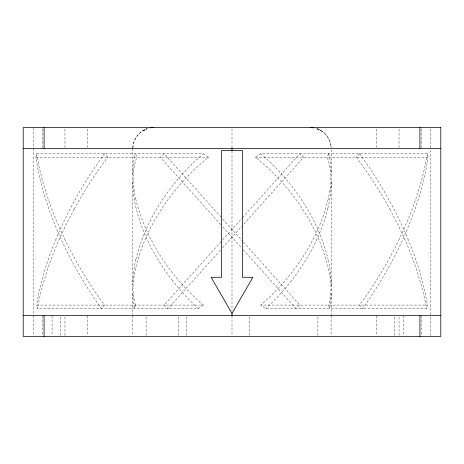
<?xml version="1.0" encoding="UTF-8"?>
<svg xmlns="http://www.w3.org/2000/svg" width="464" height="464" viewBox="0 0 464 464"><rect width="100%" height="100%" fill="white"/><g stroke="black" fill="none" stroke-linecap="round" stroke-linejoin="round"><path stroke-width="0.35" stroke-dasharray="2.32 1.74" d="M430.25 335.675L430.261 315.45M430.261 314.725L430.348 148.55M430.348 147.83L430.36 127.6M135.906 259.266A192.891 124.375 -29.1 0 0 132.797 284.71L132.82 181.9L133.771 169.14A144.455 93.148 29.1 0 1 136.816 157.18L135.43 153.7M132.924 147.836C133.162 139.183 139.136 131.463 147.25 128.621L142.535 131.121L147.25 128.621M104.51 305.08L101.378 308.566A428.231 276.132 29.1 0 1 64.757 246.935L62.495 242.208A456.738 294.512 29.1 0 1 54.305 223.283L48.987 209.102A419.201 270.309 29.1 0 1 35.948 157.18L36.65 153.7L203.29 153.7L208.568 157.186C175.067 184.196 148.619 221.003 137.002 262.676A197.449 127.316 -29.1 0 0 132.762 292.54M135.894 259.266C146.067 217.964 171.303 181.308 203.29 153.7M328.106 199.514C317.933 240.816 292.697 277.472 260.71 305.08L265.652 308.566L426.59 308.566L427.35 305.08L260.71 305.08M327.88 208.272C321.424 234.72 308.189 259.156 291.572 280.581M135.43 305.08L134.38 308.566A164.268 105.92 -29.1 0 1 132.837 292.517L132.82 314.818M328.57 153.7L327.178 157.186A144.455 93.148 -29.1 0 1 330.223 169.145L331.18 181.9L331.18 284.705A192.891 124.375 29.1 0 0 328.094 259.266M56.127 238.85L52.351 248.315A423.934 273.36 -29.1 0 0 36.615 305.086M399.388 238.85L394.684 248.315A423.934 273.36 -29.1 0 1 359.519 305.086M74.188 209.102L66.793 223.283A456.738 294.512 -29.1 0 0 58.017 242.208L56.011 246.941A428.231 276.132 -29.1 0 0 37.369 308.572M221.032 241.622L164.14 305.08L168.026 308.566L221.026 249.452M222.668 239.795L242.017 218.219M242.492 217.686L299.86 153.7L303.746 157.186L243.542 224.338M222.569 247.724L241.999 226.055M359.49 153.7L356.282 157.186M203.29 305.08L198.348 308.566L37.41 308.566L36.65 305.08L203.29 305.08C171.303 277.472 146.067 240.816 135.894 199.514M359.49 305.08L362.622 308.566A428.231 276.132 -29.1 0 0 399.243 246.935L401.505 242.208A456.738 294.512 -29.1 0 0 409.695 223.283L415.013 209.102A419.201 270.309 -29.1 0 0 428.052 157.18L427.35 153.7L260.71 153.7L255.432 157.186C288.933 184.196 315.381 221.003 326.998 262.676A197.449 127.316 29.1 0 1 331.238 292.54M35.972 157.186L208.568 157.186M255.432 157.186L428.028 157.186M316.75 128.621L321.465 131.121L316.75 128.621C324.864 131.463 330.838 139.183 331.076 147.836M260.71 153.7C292.697 181.308 317.933 217.964 328.106 259.266M107.718 157.186L104.51 153.7M221.032 217.158L164.14 153.7L160.254 157.186L221.09 225.046M222.668 218.985L242.968 241.622M243.443 242.156L299.86 305.08L295.974 308.566L243.403 249.928M222.906 227.064L241.877 248.228M172.428 280.581C155.811 259.156 142.576 234.72 136.12 208.272M389.812 209.102L397.207 223.283A456.738 294.512 29.1 0 1 405.983 242.208L407.989 246.941A428.231 276.132 29.1 0 1 426.631 308.572M64.612 238.85L69.316 248.315A423.934 273.36 29.1 0 0 104.481 305.086M407.873 238.85L411.649 248.315A423.934 273.36 29.1 0 1 427.385 305.086M328.57 305.08L329.62 308.566A164.268 105.92 29.1 0 0 331.163 292.517L331.18 315.52M421.486 129.038L421.486 148.48M421.486 315.52L421.486 335.681M403.784 315.52L403.784 335.681M399.04 129.038L399.04 147.761M399.04 316.958L399.04 335.681M394.29 316.958L394.29 335.681M376.594 129.038L376.594 148.48M376.594 315.52L376.594 335.681M331.18 149.901L331.18 174.075A192.891 124.375 -29.1 0 1 328.094 199.514M331.076 315.52L331.076 335.681M317.892 316.958L317.892 335.681M249.632 316.958L249.632 335.681M232 129.044L232 147.813M232 151.374L232 310.491M232 315.52L232 335.681M186.412 316.958L186.412 335.681M178.512 316.958L178.512 335.681M146.108 316.958L146.108 335.681M132.82 148.48L132.82 174.075A192.891 124.375 29.1 0 0 135.906 199.514M132.82 315.537L132.82 335.681M87.406 129.038L87.406 148.48M87.406 315.52L87.406 335.681M64.96 129.038L64.96 147.761M64.96 316.958L64.96 335.681M60.216 316.958L60.216 335.681M52.078 315.52L52.078 335.681M42.514 129.038L42.514 148.48M42.514 315.52L42.514 335.681M33.64 127.6L33.64 147.83M33.64 148.55L33.652 314.725M33.652 315.45L33.652 335.675M331.134 284.687A160.144 103.263 29.1 0 1 328.622 305.103M359.519 153.694A423.934 273.36 29.1 0 1 394.667 210.47L399.388 219.93A456.878 294.599 29.1 0 1 407.873 238.85M356.3 157.18A419.201 270.309 29.1 0 1 389.795 209.102M135.378 305.103A160.144 103.263 -29.1 0 1 132.866 284.687M136.138 208.272A193.569 124.816 29.1 0 1 132.785 181.888M132.866 174.093A160.144 103.263 29.1 0 1 135.378 153.677M132.826 147.958A20.88 20.88 0 0 1 147.047 128.685M316.953 128.685A20.88 20.88 0 0 1 331.174 147.958M328.622 153.677A160.144 103.263 -29.1 0 1 331.134 174.093M331.215 181.888A193.569 124.816 -29.1 0 1 327.862 208.272M36.615 153.694A423.934 273.36 29.1 0 0 52.368 210.47L56.127 219.93A456.878 294.599 29.1 0 0 64.612 238.85M198.285 308.601A173.954 112.166 29.1 0 1 172.498 280.563M74.205 209.102A419.201 270.309 -29.1 0 1 107.7 157.18M104.481 153.694A423.934 273.36 -29.1 0 0 69.333 210.47L64.612 219.93A456.878 294.599 -29.1 0 0 56.127 238.85M427.385 153.694A423.934 273.36 -29.1 0 1 411.632 210.47L407.873 219.93A456.878 294.599 -29.1 0 1 399.388 238.85M291.502 280.563A173.954 112.166 -29.1 0 1 265.715 308.601"/><path stroke-width="0.7" d="M232 150.568L232 148.48M232 313.432L252.88 277.269L242.44 277.269L242.44 150.568L221.56 150.568L221.56 277.269L211.12 277.269L232 313.432L232 315.52M23.2 148.48L440.8 148.48M23.2 315.52L440.8 315.52M419.92 127.6L419.92 148.48M419.92 315.52L419.92 336.4M44.08 127.6L44.08 148.48M44.08 315.52L44.08 336.4M310.3 127.6A20.88 20.88 0 0 1 313.415 127.832M150.585 127.832A20.88 20.88 0 0 1 153.7 127.6M440.8 127.6L23.2 127.6L23.2 336.4L440.8 336.4L440.8 127.6"/></g></svg>
